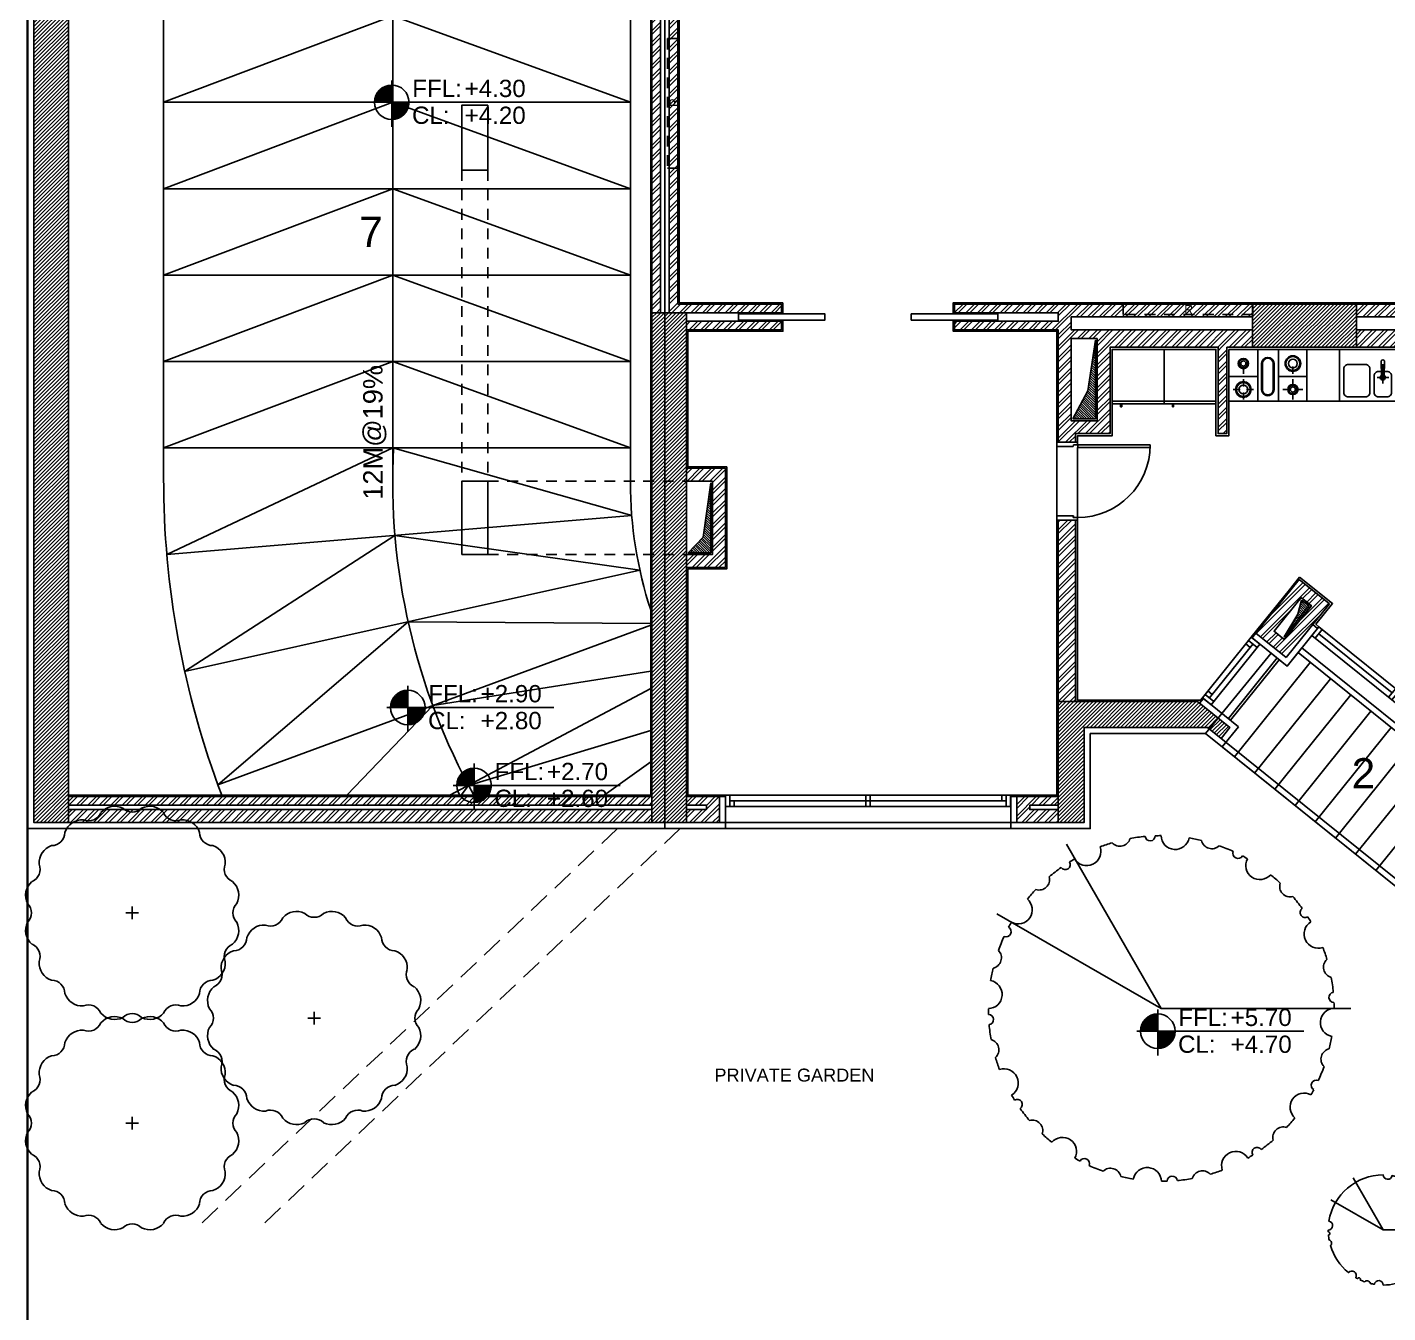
# Model space of a CAD drawing. Header units: inches. Extents: x -91 to 83, y -48 to 107.
# Drawn here: x 0 to 15.74, y 36.33 to 51.2 of the extents above; entities that cross this region are included whole.
import ezdxf
from ezdxf.enums import TextEntityAlignment as Align

# ---------------------------------------------------------------- set-up
doc = ezdxf.new("R2010")
doc.units = ezdxf.units.IN
doc.header["$MEASUREMENT"] = 0
doc.header["$PDMODE"] = 3
doc.header["$PDSIZE"] = 0.1
doc.linetypes.add('HIDDEN', pattern=[0.375, 0.25, -0.125])
doc.linetypes.add('HIDDEN2', pattern=[0.1875, 0.125, -0.0625])
doc.layers.get('0').update_dxf_attribs({"linetype": 'CONTINUOUS'})
doc.layers.get('DEFPOINTS').update_dxf_attribs({"linetype": 'CONTINUOUS'})
for name, color, linetype in [('A-ALU', 9, 'CONTINUOUS'), ('A-ANNO-LEVL', 3, 'CONTINUOUS'), ('A-AREAS', 6, 'CONTINUOUS'), ('A-AREAS-TXT', 6, 'CONTINUOUS'), ('A-DIMAXE', 3, 'CONTINUOUS'), ('A-DOORS', 1, 'CONTINUOUS'), ('A-FLOR-STRS', 40, 'CONTINUOUS'), ('A-HATCH-CONC', 8, 'CONTINUOUS'), ('A-HATCH-WALL', 8, 'CONTINUOUS'), ('a-hidden', 7, 'HIDDEN'), ('a-kitchen', 95, 'CONTINUOUS'), ('A-LANDSCAPING', 63, 'CONTINUOUS'), ('A-PLASTER', 8, 'CONTINUOUS'), ('A-PORTE', 1, 'CONTINUOUS'), ('A-PROJ1H', 9, 'HIDDEN2'), ('A-PROJECTION', 9, 'CONTINUOUS'), ('A-RADIATEUR HIDDEN', 4, 'HIDDEN2'), ('A-RAMP', 15, 'CONTINUOUS'), ('a-revetement', 1, 'CONTINUOUS'), ('a-shaft', 251, 'CONTINUOUS'), ('a-text', 3, 'CONTINUOUS'), ('a-text-red', 10, 'CONTINUOUS'), ('A-TILES', 137, 'CONTINUOUS'), ('A-TREES', 63, 'CONTINUOUS'), ('A-WALL', 4, 'CONTINUOUS'), ('S-GROUND$0$A-SHAFT GR', 8, 'CONTINUOUS'), ('S-GROUND$0$A-STR GROUND', 2, 'CONTINUOUS'), ('S-GROUND$0$N-PLOT', 5, 'CONTINUOUS'), ('S-GROUND$0$S-SLAB LIMIT GR', 1, 'CONTINUOUS'), ('TREE', 1, 'CONTINUOUS'), ('wall-RDC-1er', 152, 'CONTINUOUS')]:
    doc.layers.add(name, color=color, linetype=linetype)
doc.layers.get('A-LANDSCAPING').off()
doc.layers.get('A-TREES').off()
doc.styles.add('A100-STEXT', font='ARIAL.TTF', dxfattribs={"height": 0.25})
doc.styles.add('A50-STEXT', font='ARIAL.TTF', dxfattribs={"height": 0.125})
doc.styles.add('BLOCK', font='ARIAL.TTF', dxfattribs={"width": 0.8, "height": 0.25})
doc.styles.add('STYLE1', font='ARIAL.TTF')
doc.dimstyles.new('A50-DIM-level', dxfattribs={"dimtxt": 0.12, "dimasz": 0.1, "dimexe": 0.05, "dimexo": 0.15, "dimgap": 0.05, "dimtad": 1, "dimzin": 1, "dimdsep": 46, "dimtxsty": 'A50-STEXT', "dimblk1": 'OBLIQUE', "dimblk2": 'OBLIQUE', "dimsah": 1, "dimcen": 0.05, "dimdle": 0.05, "dimclrd": 256, "dimclrt": 3, "dimazin": 2, "dimtfac": 0.56, "dimtix": 1, "dimtmove": 2, "dimatfit": 3, "dimldrblk": 'CLOSEDBLANK', "dimfxl": 0, "dimtolj": 1, "dimlwe": 35, "dimarcsym": 0})
pattern_1 = [(45, (1.97837, 18.6), (-0.06629126, 0.06629126), []), (45, (2.02256, 18.6), (-0.06629126, 0.06629126), [])]

# ---------------------------------------------------------------- blocks, each defined once
blk = doc.blocks.new('*D25')
at = {"layer": 'a-text', "color": 0, "lineweight": 35}
blk.add_line((-19.769, 41.14), (-19.919, 41.14), dxfattribs=at)
at = {"layer": 'DEFPOINTS', "color": 0}
for p in [(-19.919, 41.14), (-19.919, 41.14), (12.486, 35.41)]:
    blk.add_point(p, dxfattribs=at)
at = {"layer": 'a-text', "color": 3, "insert": (-18.998, 41.481), "char_height": 0.125, "attachment_point": 5, "style": 'A50-STEXT'}
blk.add_mtext('\\A1;FL:+5.73', dxfattribs=at)
blk = doc.blocks.new('_ClosedBlank')
at = {"color": 0, "linetype": 'ByBlock', "lineweight": -2}
for p, q in [((-1, 0.17), (0, 0)), ((-1, 0.17), (-1, -0.17)), ((0, 0), (-1, -0.17))]:
    blk.add_line(p, q, dxfattribs=at)
blk = doc.blocks.new('_OBLIQUE')
at = {"color": 0, "linetype": 'ByBlock'}
blk.add_line((-0.5, -0.5), (0.5, 0.5), dxfattribs=at)
blk = doc.blocks.new('*D26')
at = {"layer": 'a-text', "color": 0, "lineweight": 35}
blk.add_line((-19.756, 41.04), (-19.906, 41.04), dxfattribs=at)
at = {"layer": 'DEFPOINTS', "color": 0}
for p in [(-19.906, 41.04), (-19.906, 41.04), (12.486, 35.41)]:
    blk.add_point(p, dxfattribs=at)
at = {"layer": 'a-text', "color": 3, "insert": (-19.04, 41.283), "char_height": 0.125, "attachment_point": 5, "style": 'A50-STEXT'}
blk.add_mtext('\\A1;CL:+5.63', dxfattribs=at)
blk = doc.blocks.new('*D27')
at = {"layer": 'a-text', "color": 0, "lineweight": 35}
blk.add_line((-19.769, 44.64), (-19.919, 44.64), dxfattribs=at)
at = {"layer": 'DEFPOINTS', "color": 0}
for p in [(-19.919, 44.64), (-19.919, 44.64), (12.486, 35.41)]:
    blk.add_point(p, dxfattribs=at)
at = {"layer": 'a-text', "color": 3, "insert": (-18.998, 44.981), "char_height": 0.125, "attachment_point": 5, "style": 'A50-STEXT'}
blk.add_mtext('\\A1;FL:+9.23', dxfattribs=at)
blk = doc.blocks.new('*D28')
at = {"layer": 'a-text', "color": 0, "lineweight": 35}
blk.add_line((-19.756, 44.54), (-19.906, 44.54), dxfattribs=at)
at = {"layer": 'DEFPOINTS', "color": 0}
for p in [(-19.906, 44.54), (-19.906, 44.54), (12.486, 35.41)]:
    blk.add_point(p, dxfattribs=at)
at = {"layer": 'a-text', "color": 3, "insert": (-19.04, 44.783), "char_height": 0.125, "attachment_point": 5, "style": 'A50-STEXT'}
blk.add_mtext('\\A1;CL:+9.13', dxfattribs=at)
blk = doc.blocks.new('*D29')
at = {"layer": 'a-text', "color": 0, "lineweight": 35}
blk.add_line((-19.769, 48.14), (-19.919, 48.14), dxfattribs=at)
at = {"layer": 'DEFPOINTS', "color": 0}
for p in [(-19.919, 48.14), (-19.919, 48.14), (12.486, 35.41)]:
    blk.add_point(p, dxfattribs=at)
at = {"layer": 'a-text', "color": 3, "insert": (-18.998, 48.481), "char_height": 0.125, "attachment_point": 5, "style": 'A50-STEXT'}
blk.add_mtext('\\A1;FL:+12.73', dxfattribs=at)
blk = doc.blocks.new('*D30')
at = {"layer": 'a-text', "color": 0, "lineweight": 35}
blk.add_line((-19.756, 48.04), (-19.906, 48.04), dxfattribs=at)
at = {"layer": 'DEFPOINTS', "color": 0}
for p in [(-19.906, 48.04), (-19.906, 48.04), (12.486, 35.41)]:
    blk.add_point(p, dxfattribs=at)
at = {"layer": 'a-text', "color": 3, "insert": (-19.04, 48.283), "char_height": 0.125, "attachment_point": 5, "style": 'A50-STEXT'}
blk.add_mtext('\\A1;CL:+12.63', dxfattribs=at)
blk = doc.blocks.new('2')
at = {"layer": 'TREE'}
for q in [(1.645, 2.85), (2.85, 1.645), (0, -3.29)]:
    blk.add_line((0, 0), q, dxfattribs=at)
for centre, radius, start, end in [((0, 0), 3, 106.4945, 110.7073), ((-0.716, 2.999), 0.183, 222.1764, 344.6932), ((0, 0), 3, 95.3609, 100.3752), ((-0.192, 2.998), 0.0886, 186.9643, 0.3776), ((0, 0), 3, 90.0635, 91.981), ((0.243, 3.007), 0.246, 181.6896, 349.0813), ((0, 0), 3, 76.4945, 80.7073), ((0.879, 2.956), 0.183, 192.1764, 314.6932), ((-1.293, 2.726), 0.246, 211.6896, 19.0813), ((0, 0), 3, 65.3609, 70.3752), ((1.332, 2.692), 0.0886, 156.9643, 330.3776), ((0, 0), 3, 60.0635, 61.981), ((1.714, 2.483), 0.246, 151.6896, 319.0813), ((0, 0), 3, 125.3609, 130.3752), ((-1.665, 2.5), 0.0886, 216.9643, 30.3776), ((0, 0), 3, 120.0635, 121.981), ((-2.12, 2.239), 0.183, 252.1764, 14.6932), ((0, 0), 3, 46.4945, 50.7073), ((2.239, 2.12), 0.183, 162.1764, 284.6932), ((-2.483, 1.714), 0.246, 241.6896, 49.0813), ((0, 0), 3, 136.4945, 140.7073), ((0, 0), 3, 35.3609, 40.3752), ((2.5, 1.665), 0.0886, 126.9643, 300.3776), ((0, 0), 3, 150.0635, 151.981), ((2.726, 1.293), 0.246, 121.6896, 289.0813), ((0, 0), 3, 30.0635, 31.981), ((0, 0), 3, 155.3609, 160.3752), ((-2.692, 1.332), 0.0886, 246.9643, 60.3776), ((-2.956, 0.879), 0.183, 282.1764, 44.6932), ((0, 0), 3, 16.4945, 20.7073), ((2.999, 0.716), 0.183, 132.1764, 254.6932), ((-3.007, 0.243), 0.246, 271.6896, 79.0813), ((0, 0), 3, 166.4945, 170.7073), ((0, 0), 3, 5.3609, 10.3752), ((2.998, 0.192), 0.0886, 96.9643, 270.3776), ((3.007, -0.243), 0.246, 91.6896, 259.0813), ((0, 0), 3, 0.0635, 1.981), ((0, 0), 3, 180.0635, 181.981), ((-2.998, -0.192), 0.0886, 276.9643, 90.3776), ((0, 0), 3, 185.3609, 190.3752), ((-2.999, -0.716), 0.183, 312.1764, 74.6932), ((2.956, -0.879), 0.183, 102.1764, 224.6932), ((0, 0), 3, 346.4945, 350.7073), ((0, 0), 3, 196.4945, 200.7073), ((-2.726, -1.293), 0.246, 301.6896, 109.0813), ((0, 0), 3, 335.3609, 340.3752), ((0, 0), 3, 330.0635, 331.981), ((2.692, -1.332), 0.0886, 66.9643, 240.3776), ((0, 0), 3, 210.0635, 211.981), ((-2.5, -1.665), 0.0886, 306.9643, 120.3776), ((2.483, -1.714), 0.246, 61.6896, 229.0813), ((0, 0), 3, 215.3609, 220.3752), ((-2.239, -2.12), 0.183, 342.1764, 104.6932), ((2.12, -2.239), 0.183, 72.1764, 194.6932), ((0, 0), 3, 316.4945, 320.7073), ((0, 0), 3, 226.4945, 230.7073), ((-1.714, -2.483), 0.246, 331.6896, 139.0813), ((0, 0), 3, 305.3609, 310.3752), ((1.293, -2.726), 0.246, 31.6896, 199.0813), ((0, 0), 3, 300.0635, 301.981), ((1.665, -2.5), 0.0886, 36.9643, 210.3776), ((0, 0), 3, 240.0635, 241.981), ((-1.332, -2.692), 0.0886, 336.9643, 150.3776), ((0, 0), 3, 245.3609, 250.3752), ((-0.879, -2.956), 0.183, 12.1764, 134.6932), ((-0.243, -3.007), 0.246, 1.6896, 169.0813), ((0.716, -2.999), 0.183, 42.1764, 164.6932), ((0, 0), 3, 286.4945, 290.7073), ((0, 0), 3, 256.4945, 260.7073), ((0, 0), 3, 270.0635, 271.981), ((0.192, -2.998), 0.0886, 6.9643, 180.3776), ((0, 0), 3, 275.3609, 280.3752)]:
    blk.add_arc(centre, radius, start, end, dxfattribs=at)
blk = doc.blocks.new('P50')
at = {"layer": 'TREE'}
for q in [(-0.517, 7.186), (1.128, 6.746), (1.128, 1.047)]:
    blk.add_line((-0.517, 3.896), q, dxfattribs=at)
blk.add_lwpolyline([(2.443, 3.412, -0.895609), (2.483, 3.899, 0.008367), (2.481, 4, -0.944112), (2.47, 4.176, 0.021882), (2.434, 4.436, -0.592086), (2.359, 4.748, 0.018384), (2.289, 4.957, -0.895609), (2.079, 5.399, 0.367155), (-1.578, 6.702, -0.895609), (-2.02, 6.492, 0.008367), (-2.106, 6.441, -0.944112), (-2.253, 6.343, 0.021882), (-2.461, 6.182, -0.592086), (-2.693, 5.961, 0.1504), (-3.478, 4.38, -0.895609), (-3.517, 3.893, 0.008367), (-3.516, 3.792, -0.944112), (-3.504, 3.616, 0.021882), (-3.468, 3.356, -0.592086), (-3.394, 3.044, 0.018384), (-3.323, 2.835, -0.895609), (-3.114, 2.393, 0.224644), (-1.002, 0.935, -0.895609), (-0.514, 0.896, 0.008367), (-0.414, 0.898, -0.944112), (-0.237, 0.909, 0.021882), (0.023, 0.945, -0.592086), (0.334, 1.02, 0.018384), (0.543, 1.09, -0.895609), (0.986, 1.3, 0.224644)], format="xyb", close=True, dxfattribs=at)
blk = doc.blocks.new('A$C0550052A')
at = {"layer": 'TREE', "xscale": 0.5406584832020961, "yscale": 0.5406584832017671, "zscale": 0.540658483201773, "rotation": 329.9999999994228}
blk.add_blockref('P50', (0.811, -0.185), dxfattribs=at)
blk = doc.blocks.new('TB')
at = {"color": 1}
for centre, radius, start, end in [((-1.535, 1.93), 0.13, 248.523, 336.477), ((-1.284, 1.766), 0.174, 63.0004, 139.4996), ((-1.115, 2.014), 0.13, 226.023, 313.977), ((-0.947, 1.766), 0.174, 40.5004, 116.9996), ((-0.696, 1.93), 0.13, 203.523, 291.477), ((-1.597, 1.636), 0.174, 85.5004, 161.9996), ((-0.634, 1.636), 0.174, 18.0004, 94.4996), ((-1.891, 1.692), 0.13, 271.023, 358.977), ((-0.34, 1.692), 0.13, 181.023, 268.977), ((-1.835, 1.397), 0.174, 108.0004, 184.4996), ((-0.396, 1.397), 0.174, 355.5004, 71.9996), ((-2.129, 1.336), 0.13, 293.523, 21.477), ((-0.102, 1.336), 0.13, 158.523, 246.477), ((-1.965, 1.085), 0.174, 130.5004, 206.9996), ((-0.266, 1.085), 0.174, 333.0004, 49.4996), ((-2.213, 0.916), 0.13, 316.023, 43.977), ((-0.018, 0.916), 0.13, 136.023, 223.977), ((-1.965, 0.747), 0.174, 153.0004, 229.4996), ((-0.266, 0.747), 0.174, 310.5004, 26.9996), ((-2.129, 0.496), 0.13, 338.523, 66.477), ((-0.102, 0.496), 0.13, 113.523, 201.477), ((-1.835, 0.435), 0.174, 175.5004, 251.9996), ((-0.396, 0.435), 0.174, 288.0004, 4.4996), ((-1.891, 0.14), 0.13, 1.023, 88.977), ((-0.34, 0.14), 0.13, 91.023, 178.977), ((-1.597, 0.196), 0.174, 198.0004, 274.4996), ((-0.634, 0.196), 0.174, 265.5004, 341.9996), ((-1.535, -0.097), 0.13, 23.523, 111.477), ((-0.696, -0.097), 0.13, 68.523, 156.477), ((-1.284, 0.067), 0.174, 220.5004, 296.9996), ((-1.115, -0.181), 0.13, 46.023, 133.977), ((-0.947, 0.067), 0.174, 243.0004, 319.4996)]:
    blk.add_arc(centre, radius, start, end, dxfattribs=at)
blk = doc.blocks.new('P22')
at = {"layer": 'TREE', "color": 9, "linetype": 'Continuous'}
for p, q in [((-2.469, 2.228), (-2.469, 1.933)), ((-2.616, 2.08), (-2.322, 2.08))]:
    blk.add_line(p, q, dxfattribs=at)
at = {"color": 1, "xscale": 2.404564436733436, "yscale": 2.404564436733436, "zscale": 2.404564436733436}
blk.add_blockref('TB', (0.213, -0.123), dxfattribs=at)
blk = doc.blocks.new('A$C2DD9086E')
at = {"layer": 'TREE', "xscale": 0.7999999999991269, "yscale": 0.7999999999991269, "zscale": 0.7999999999991269}
blk.add_blockref('P22', (3.943, 0.304), dxfattribs=at)
blk = doc.blocks.new('A$C136D6739')
at = {"layer": 'TREE', "xscale": 1.85328, "yscale": 1.85328, "zscale": 1.85328}
blk.add_blockref('A$C2DD9086E', (0, 0), dxfattribs=at)
blk = doc.blocks.new('landscape')
at = {"layer": 'A-TREES', "color": 45, "rotation": 90}
for name, p, xscale, yscale, zscale in [('A$C136D6739', (2.448, 42.187), -0.3380557872354757, 0.3380557836033518, 0.3380557834576779), ('A$C136D6739', (4.553, 40.97), -0.3380557872354757, 0.3380557836033518, 0.3380557834576779), ('A$C136D6739', (2.448, 39.754), -0.3380557872354757, 0.3380557836033518, 0.3380557834576779), ('A$C0550052A', (16.388, 36.648), 0.3927370911544585, 0.3927370911545154, 0.3927370911545016)]:
    blk.add_blockref(name, p, dxfattribs=dict(at, xscale=xscale, yscale=yscale, zscale=zscale))
at = {"layer": 'A-TREES', "xscale": 0.6666666666666288, "yscale": 0.6666666666667425, "zscale": 0.6666666666666593, "rotation": 90}
blk.add_blockref('2', (13.12, 39.848), dxfattribs=at)
blk = doc.blocks.new('oven')
at = {"layer": 'a-kitchen'}
for p, q in [((0.314, 0), (0.314, -0.327)), ((0.314, 0), (0.314, -0.327)), ((0.464, -0.138), (0.464, -0.043)), ((0.464, -0.138), (0.464, -0.043)), ((0.199, -0.16), (0.281, -0.16)), ((0.199, -0.16), (0.281, -0.16)), ((0.441, -0.16), (0.346, -0.16)), ((0.441, -0.16), (0.346, -0.16)), ((0.464, -0.183), (0.464, -0.278)), ((0.464, -0.183), (0.464, -0.278)), ((0.486, -0.16), (0.581, -0.16)), ((0.486, -0.16), (0.581, -0.16)), ((0.594, -0.327), (0, -0.327)), ((0.6, -0.327), (0, -0.327)), ((0.164, -0.378), (0.464, -0.378)), ((0.164, -0.378), (0.464, -0.378)), ((0.164, -0.388), (0.464, -0.388)), ((0.164, -0.388), (0.464, -0.388)), ((0.594, -0.567), (0, -0.567)), ((0.6, -0.567), (0, -0.567)), ((0.464, -0.512), (0.164, -0.512)), ((0.464, -0.512), (0.164, -0.512)), ((0.464, -0.522), (0.164, -0.522)), ((0.464, -0.522), (0.164, -0.522)), ((0.314, -0.567), (0.314, -0.9)), ((0.314, -0.567), (0.314, -0.9)), ((0.464, -0.698), (0.464, -0.616)), ((0.464, -0.698), (0.464, -0.616)), ((0.186, -0.733), (0.281, -0.733)), ((0.186, -0.733), (0.281, -0.733)), ((0.428, -0.733), (0.346, -0.733)), ((0.428, -0.733), (0.346, -0.733)), ((0.464, -0.769), (0.464, -0.851)), ((0.464, -0.769), (0.464, -0.851)), ((0.499, -0.733), (0.581, -0.733)), ((0.499, -0.733), (0.581, -0.733))]:
    blk.add_line(p, q, dxfattribs=at)
blk.add_lwpolyline([(0, -0.9), (0, 0), (0.6, 0), (0.6, -0.9)], close=True, dxfattribs=at)
for centre, radius in [((0.164, -0.16), 0.0904), ((0.164, -0.16), 0.0904), ((0.164, -0.16), 0.0804), ((0.164, -0.16), 0.0804), ((0.164, -0.16), 0.0514), ((0.164, -0.16), 0.0514), ((0.464, -0.16), 0.0597), ((0.464, -0.16), 0.0597), ((0.464, -0.16), 0.0497), ((0.464, -0.16), 0.0497), ((0.464, -0.16), 0.0299), ((0.464, -0.16), 0.0299), ((0.164, -0.733), 0.0597), ((0.164, -0.733), 0.0597), ((0.164, -0.733), 0.0497), ((0.164, -0.733), 0.0497), ((0.164, -0.733), 0.0299), ((0.164, -0.733), 0.0299), ((0.464, -0.733), 0.0904), ((0.464, -0.733), 0.0904), ((0.464, -0.733), 0.0804), ((0.464, -0.733), 0.0804), ((0.464, -0.733), 0.0514), ((0.464, -0.733), 0.0514)]:
    blk.add_circle(centre, radius, dxfattribs=at)
for centre, radius, start, end in [((0.164, -0.45), 0.0719, 90, 270), ((0.164, -0.45), 0.0719, 90, 270), ((0.164, -0.45), 0.0619, 90, 270), ((0.164, -0.45), 0.0619, 90, 270), ((0.464, -0.45), 0.0719, 270, 90), ((0.464, -0.45), 0.0719, 270, 90), ((0.464, -0.45), 0.0619, 270, 90), ((0.464, -0.45), 0.0619, 270, 90)]:
    blk.add_arc(centre, radius, start, end, dxfattribs=at)
blk = doc.blocks.new('sink')
at = {"layer": 'a-kitchen'}
for p, q in [((0.325, -0.43), (0.325, -0.565)), ((0.17, -0.5), (0.395, -0.5))]:
    blk.add_line(p, q, dxfattribs=at)
blk.add_lwpolyline([(0.6, -1), (0.6, 0), (0, 0), (0, -1)], close=True, dxfattribs=at)
for points in [[(0.225, -0.05), (0.5, -0.05, -0.414214), (0.55, -0.1), (0.55, -0.3, -0.414214), (0.5, -0.35), (0.225, -0.35, -0.414214), (0.175, -0.3), (0.175, -0.1, -0.414214)], [(0.134, -0.48), (0.316, -0.485, -0.89936), (0.316, -0.515), (0.134, -0.52, -0.70892)], [(0.225, -0.95), (0.5, -0.95, 0.414214), (0.55, -0.9), (0.55, -0.7, 0.414214), (0.5, -0.65), (0.225, -0.65, 0.414214), (0.175, -0.7), (0.175, -0.9, 0.414214)]]:
    blk.add_lwpolyline(points, format="xyb", close=True, dxfattribs=at)
blk.add_lwpolyline([(0.255, -0.516), (0.255, -0.55, 0.414214), (0.305, -0.6), (0.5, -0.6, 0.414214), (0.55, -0.55), (0.55, -0.45, 0.414214), (0.5, -0.4), (0.305, -0.4, 0.414214), (0.255, -0.45), (0.255, -0.484, 62.569326)], format="xyb", dxfattribs=at)
for radius, start, end in [(0.03, 211.8659, 148.1341), (0.02, 229.2152, 130.7848)]:
    blk.add_arc((0.325, -0.5), radius, start, end, dxfattribs=at)
blk = doc.blocks.new('LVTAG_P')
for p, q in [((0, 0.00314), (0, -0.00353)), ((-0.00301, 0), (0.02113, 0))]:
    blk.add_line(p, q)
at = {"const_width": 0.0025}
for points in [[(0, 0.00125, 0.414214), (-0.00125, 0, 1)], [(0, -0.00125, 0.414214), (0.00125, 0, 1)]]:
    blk.add_lwpolyline(points, format="xyb", dxfattribs=at)
blk.add_circle((0, 0), 0.0025)
at = {"style": 'BLOCK'}
for s, p in [('FFL:', (0.00297, 0.00076)), ('CL:', (0.00294, -0.00312))]:
    blk.add_text(s, height=0.0025, dxfattribs=at).set_placement(p)
for p in [(0.01054, 0.00076), (0.01054, -0.00313)]:
    blk.add_attdef('+00.00', p, '', height=0.0025, dxfattribs=at)
blk = doc.blocks.new('P90E24D')
at = {"layer": 'A-PORTE'}
for p, q in [((1.331, 0.315), (0.805, -0.339)), ((0.15, 0.187), (0, 0)), ((0.142, 0.129), (0.174, 0.168)), ((0.174, 0.168), (0.15, 0.187)), ((0.828, -0.358), (1.355, 0.296)), ((0, 0), (0.039, -0.031)), ((0.039, -0.031), (0.158, 0.117)), ((0.158, 0.117), (0.142, 0.129)), ((0.662, -0.533), (0.781, -0.385)), ((0.852, -0.377), (0.701, -0.564)), ((0.781, -0.385), (0.797, -0.397)), ((0.797, -0.397), (0.828, -0.358)), ((0.805, -0.339), (0.836, -0.364)), ((0.828, -0.358), (0.852, -0.377)), ((0.701, -0.564), (0.662, -0.533))]:
    blk.add_line(p, q, dxfattribs=at)
blk.add_arc((0.828, -0.358), 0.84, 51.1937, 141.1937, dxfattribs=at)
blk = doc.blocks.new('S-GROUND')
at = {"layer": 'S-GROUND$0$A-SHAFT GR'}
for points in [[(5.028, 49.55), (5.328, 49.55), (5.328, 50.3), (5.028, 50.3)], [(12.078, 47.6), (12.378, 47.6), (12.378, 46.65), (12.078, 46.65)], [(5.028, 45.1), (5.328, 45.1), (5.328, 45.95), (5.028, 45.95)], [(14.741, 44.603), (14.427, 44.213), (14.544, 44.119), (14.857, 44.509)]]:
    blk.add_lwpolyline(points, close=True, dxfattribs=at)
at = {"layer": 'S-GROUND$0$A-STR GROUND'}
for points in [[(0.078, 42), (0.478, 42), (0.478, 57.238), (0.078, 57.229)], [(7.628, 42), (7.628, 47.9), (7.228, 47.9), (7.228, 42)], [(15.378, 47.5), (14.178, 47.5), (14.178, 48), (15.378, 48)], [(13.54, 43.4), (13.915, 43.098), (13.815, 42.973), (13.657, 43.1), (12.228, 43.1), (12.228, 42), (11.928, 42), (11.928, 43.4)]]:
    blk.add_lwpolyline(points, close=True, dxfattribs=at)
at = {"layer": 'S-GROUND$0$N-PLOT'}
blk.add_lwpolyline([(0, 0), (38.908, 0, 0.414214), (41.908, 3), (41.908, 55.455, 0.422955), (38.819, 58.453), (0, 57.298)], format="xyb", close=True, dxfattribs=at)
at = {"layer": 'S-GROUND$0$S-SLAB LIMIT GR'}
blk.add_lwpolyline([(15.972, 57.703), (15.223, 56.771), (14.132, 57.649), (0.078, 57.229), (0.078, 42), (12.228, 42), (12.228, 43.1), (13.657, 43.1), (16.542, 40.78)], dxfattribs=at)
blk = doc.blocks.new('frigo')
at = {"layer": 'a-kitchen'}
for p, q in [((-0.631, 0), (0, 0)), ((-0.631, -0.097), (-0.663, -0.097)), ((-0.663, -0.097), (-0.663, -0.11)), ((-0.631, -0.097), (-0.663, -0.097)), ((-0.663, -0.097), (-0.663, -0.11)), ((-0.631, -0.11), (-0.663, -0.11)), ((-0.631, -0.11), (-0.663, -0.11)), ((-0.631, -0.6), (-0.631, 0)), ((-0.631, -0.6), (-0.631, 0)), ((-0.599, 0), (-0.599, -0.6)), ((-0.599, 0), (-0.599, -0.6))]:
    blk.add_line(p, q, dxfattribs=at)
blk.add_lwpolyline([(-0.631, -0.6), (-0.631, 0), (0, 0), (0, -0.6)], close=True, dxfattribs=at)
blk = doc.blocks.new('A$C3405169C')
at = {"layer": 'A-ALU'}
for p, q in [((14.863, 44.164), (14.944, 44.266)), ((14.902, 44.133), (14.983, 44.234)), ((15.833, 43.551), (15.751, 43.45)), ((15.872, 43.52), (15.79, 43.419)), ((16.679, 42.704), (16.76, 42.806)), ((16.717, 42.673), (16.799, 42.774)), ((17.442, 42.09), (17.524, 42.191)), ((17.481, 42.059), (17.563, 42.16))]:
    blk.add_line(p, q, dxfattribs=at)
for points in [[(14.944, 44.266), (17.563, 42.16)], [(14.863, 44.164), (17.481, 42.059)], [(14.943, 44.184), (15.792, 43.501)], [(15.831, 43.469), (16.719, 42.755)], [(16.758, 42.724), (17.483, 42.141)]]:
    blk.add_lwpolyline(points, dxfattribs=at)
blk = doc.blocks.new('A$C720145BC')
at = {"layer": 'A-ALU'}
for p, q in [((14.161, 44.145), (13.597, 43.444)), ((14.129, 44.106), (14.231, 44.025)), ((14.161, 44.145), (14.262, 44.064)), ((14.18, 44.065), (13.679, 43.442)), ((14.262, 44.064), (13.698, 43.362)), ((14.098, 44.067), (14.149, 44.026)), ((13.628, 43.483), (13.729, 43.401)), ((13.659, 43.522), (13.71, 43.481)), ((13.597, 43.444), (13.698, 43.362)), ((11.378, 42.315), (8.078, 42.315)), ((8.078, 42.185), (8.078, 42.315)), ((8.128, 42.185), (8.128, 42.315)), ((11.328, 42.25), (8.128, 42.25)), ((8.178, 42.185), (8.178, 42.25)), ((9.703, 42.315), (9.703, 42.185)), ((9.753, 42.315), (9.753, 42.185)), ((11.278, 42.25), (11.278, 42.315)), ((11.328, 42.185), (11.328, 42.315)), ((11.378, 42.185), (11.378, 42.315)), ((11.378, 42.185), (8.078, 42.185))]:
    blk.add_line(p, q, dxfattribs=at)
blk.add_blockref('A$C3405169C', (0, 0), dxfattribs=at)

msp = doc.modelspace()

# ---------------------------------------------------------------- hatches: boundary and pattern name
at = {"layer": 'A-HATCH-CONC'}
h = msp.add_hatch(dxfattribs=at)
h.set_pattern_fill('ANSI31', color=256, scale=0.25, style=0)
h.paths.add_polyline_path([(0.4784, 57.2377), (0.0784, 57.2288), (0.0784, 42), (0.4784, 42)])
h = msp.add_hatch(dxfattribs=at)
h.set_pattern_fill('ANSI31', color=256, scale=0.25, style=0)
h.paths.add_polyline_path([(7.6284, 47.9), (7.2284, 47.9), (7.2284, 42), (7.6284, 42)])
h = msp.add_hatch(dxfattribs=at)
h.set_pattern_fill('ANSI31', color=256, scale=0.25, style=0)
h.paths.add_polyline_path([(15.3784, 48), (14.1784, 48), (14.1784, 47.5), (15.3784, 47.5)])
h = msp.add_hatch(dxfattribs=at)
h.set_pattern_fill('ANSI31', color=256, scale=0.25, style=0)
h.paths.add_polyline_path([(13.5395, 43.4), (11.9284, 43.4), (11.9284, 42), (12.2284, 42), (12.2284, 43.1), (13.6572, 43.1), (13.815, 42.9731), (13.9152, 43.0978)])
at = {"layer": 'A-HATCH-WALL'}
h = msp.add_hatch(dxfattribs=at)
h.set_pattern_fill('ANSI32', color=256, scale=0.25, style=0)
h.set_pattern_definition(pattern_1)
h.paths.add_polyline_path([(10.3684, 53.1), (10.1284, 53.1), (10.1284, 55.0599), (10.739, 55.8191), (10.5052, 56.0071), (9.8284, 55.1656), (9.8284, 52.9), (7.5284, 52.9), (7.5284, 55.4), (7.2284, 55.4), (7.2284, 47.9), (7.3284, 47.9), (7.3284, 55.3), (7.4284, 55.3), (7.4284, 47.9), (8.7284, 47.9), (8.7284, 48), (7.5284, 48), (7.5284, 52.8), (10.3684, 52.8)])
h.paths.add_polyline_path([(9.9284, 52.9), (9.9284, 55.1303), (10.4891, 55.8276), (10.5281, 55.7963), (9.9784, 55.1127), (9.9784, 52.95), (10.2184, 52.95), (10.2184, 52.9)], flags=16)
h = msp.add_hatch(dxfattribs=at)
h.set_pattern_fill('ANSI32', color=256, scale=0.25, style=0)
h.set_pattern_definition(pattern_1)
h.paths.add_polyline_path([(12.5284, 46.5), (12.5284, 47.5), (14.1784, 47.5), (14.1784, 47.7), (12.0784, 47.7), (12.0784, 47.85), (14.1784, 47.85), (14.1784, 48), (10.7284, 48), (10.7284, 47.9), (11.9284, 47.9), (11.9284, 47.8), (10.7284, 47.8), (10.7284, 47.7), (11.9284, 47.7), (11.9284, 46.4), (12.1284, 46.4), (12.1284, 46.5)])
h.paths.add_polyline_path([(12.0784, 46.65), (12.0784, 47.6), (12.3784, 47.6), (12.3784, 46.65)], flags=16)
h = msp.add_hatch(dxfattribs=at)
h.set_pattern_fill('ANSI32', color=256, scale=0.25, style=0)
h.set_pattern_definition(pattern_1)
h.paths.add_polyline_path([(16.0214, 48), (15.3784, 48), (15.3784, 47.85), (15.9685, 47.85), (16.1551, 47.7), (15.3784, 47.7), (15.3784, 47.5), (16.4038, 47.5), (18.0944, 46.1404), (18.1884, 46.2572), (17.6819, 46.6646), (17.8496, 46.873), (17.7327, 46.9671), (17.565, 46.7586)])
h = msp.add_hatch(dxfattribs=at)
h.set_pattern_fill('ANSI32', color=256, scale=0.25, style=0)
h.paths.add_polyline_path([(8.7284, 47.8), (7.6284, 47.8), (7.6284, 47.7), (8.7284, 47.7)])
h = msp.add_hatch(dxfattribs=at)
h.set_pattern_fill('ANSI32', color=256, scale=0.25, style=0)
h.set_pattern_definition(pattern_1)
h.paths.add_polyline_path([(13.8784, 47.5), (13.7784, 47.5), (13.7784, 46.5), (13.8784, 46.5)])
h = msp.add_hatch(dxfattribs=at)
h.set_pattern_fill('ANSI32', color=256, scale=0.25, style=0)
h.paths.add_polyline_path([(8.0784, 46.1), (7.6284, 46.1), (7.6284, 45.95), (7.9284, 45.95), (7.9284, 45.1), (7.6284, 45.1), (7.6284, 44.95), (8.0784, 44.95)])
h = msp.add_hatch(dxfattribs=at)
h.set_pattern_fill('ANSI32', color=256, scale=0.25, style=0)
h.paths.add_polyline_path([(0.4784, 42.3), (0.4784, 42.2), (7.2284, 42.2), (7.2284, 42.3)])
h = msp.add_hatch(dxfattribs=at)
h.set_pattern_fill('ANSI32', color=256, scale=0.25, style=0)
h.paths.add_polyline_path([(8.0084, 42.3), (7.6284, 42.3), (7.6284, 42.2), (7.8584, 42.2), (7.8584, 42.15), (7.6284, 42.15), (7.6284, 42), (8.0084, 42)])
h = msp.add_hatch(dxfattribs=at)
h.set_pattern_fill('ANSI32', color=256, scale=0.25, style=0)
h.paths.add_polyline_path([(11.9284, 42.3), (11.4484, 42.3), (11.4484, 42), (11.9284, 42), (11.9284, 42.15), (11.5984, 42.15), (11.5984, 42.2), (11.9284, 42.2)])
h = msp.add_hatch(dxfattribs=at)
h.set_pattern_fill('ANSI32', color=256, scale=0.25, style=0)
h.paths.add_polyline_path([(7.2284, 42.15), (0.4784, 42.15), (0.4784, 42), (7.2284, 42)])
at = {"layer": 'a-shaft'}
h = msp.add_hatch(dxfattribs=at)
h.set_pattern_fill('_USER,_O', color=256, scale=0.02, angle=315, pattern_type=0)
h.set_pattern_definition([(315, (-338376.546732, -23743.371716), (0.0141421356237, 0.0141421356237), [])])
h.paths.add_polyline_path([(12.0984, 46.67), (12.3584, 46.67), (12.3584, 47.58), (12.2724, 46.9952)])
h = msp.add_hatch(dxfattribs=at)
h.set_pattern_fill('_USER,_O', color=256, scale=0.02, angle=315, pattern_type=0)
h.set_pattern_definition([(315, (-338373.946732, -23743.371716), (0.0141421356237, 0.0141421356237), [])])
h.paths.add_polyline_path([(7.9084, 45.93), (7.8201, 45.3025), (7.6484, 45.12), (7.9084, 45.12)])
h = msp.add_hatch(dxfattribs=at)
h.set_pattern_fill('_USER,_O', color=256, scale=0.02, angle=315, pattern_type=0)
h.set_pattern_definition([(315, (-338376.546732, -23743.371716), (0.0141421356237, 0.0141421356237), [])])
h.paths.add_polyline_path([(14.7027, 44.4116), (14.5411, 44.1473), (14.8293, 44.5057), (14.7436, 44.5747)])
at = {"layer": 'A-TILES'}
h = msp.add_hatch(dxfattribs=at)
h.set_pattern_fill('_USER', color=256, scale=0.3, angle=90, style=0, pattern_type=0)
h.set_pattern_definition([(231.1937, (3.28976, 27.56902), (0.2337807, -0.188007), [])])
h.paths.add_polyline_path([(13.8257, 42.8747), (16.444, 40.7691), (17.3214, 41.86), (14.703, 43.9657), (14.5777, 43.8099), (14.4608, 43.9039), (13.8968, 43.2025), (14.0137, 43.1085)])

# ---------------------------------------------------------------- linework, layer by layer
at = {"layer": 'A-ALU'}
for p, q in [((14.4608, 43.9039), (13.8968, 43.2025)), ((8.0784, 41.93), (11.3784, 41.93))]:
    msp.add_line(p, q, dxfattribs=at)
at = {"layer": 'A-AREAS'}
msp.add_lwpolyline([(15.9612, 57.8011), (15.3972, 57.0998), (12.2369, 53.17), (10.1984, 53.17), (10.1984, 55.0352), (10.8374, 55.8298), (10.549, 56.0617), (10.2373, 56.3124), (10.1984, 56.3437), (10.1984, 57.0012), (10.1984, 57.6015), (7.3784, 57.5172), (7.3784, 41.93), (12.2984, 41.93), (12.2984, 43.03), (13.6326, 43.03), (14.3925, 43.9588), (14.5777, 43.8099), (14.7469, 44.0203), (17.3652, 41.9146)], dxfattribs=at)
for points in [[(0.0084, 57.2957), (7.3784, 57.5172), (7.3784, 57.2549), (7.3784, 41.93), (0.0084, 41.93)], [(13.6326, 43.03), (14.3925, 43.9588), (14.5777, 43.8099), (14.7469, 44.0203), (17.3652, 41.9146), (16.444, 40.7691)]]:
    msp.add_lwpolyline(points, close=True, dxfattribs=at)
at = {"layer": 'A-DOORS'}
for points in [[(8.2284, 47.815), (9.2284, 47.815), (9.2284, 47.885), (8.2284, 47.885)], [(11.2284, 47.815), (10.2284, 47.815), (10.2284, 47.885), (11.2284, 47.885)]]:
    msp.add_lwpolyline(points, close=True, dxfattribs=at)
at = {"layer": 'A-FLOR-STRS'}
for p, q in [((1.5784, 57.1131), (1.5784, 45.9875)), ((6.9784, 57.1131), (6.9784, 45.9369))]:
    msp.add_line(p, q, dxfattribs=at)
msp.add_lwpolyline([(1.5784, 45.987, 0.0920245), (2.2522, 42.315, 0.0920245)], format="xyb", dxfattribs=at)
msp.add_arc((11.7335, 45.9369), 4.7551, 180, 198.08829, dxfattribs=at)
at = {"layer": 'A-HATCH-WALL'}
for p, q in [((11.9284, 45.388), (12.0404, 45.5)), ((11.9284, 45.4764), (11.952, 45.5)), ((11.9284, 45.3438), (12.0846, 45.5)), ((11.9284, 45.2554), (12.1284, 45.4554)), ((11.9284, 45.2112), (12.1284, 45.4112)), ((11.9284, 45.1228), (12.1284, 45.3228)), ((11.9284, 45.0786), (12.1284, 45.2786)), ((11.9284, 44.9902), (12.1284, 45.1902)), ((11.9284, 44.946), (12.1284, 45.146)), ((11.9284, 44.8577), (12.1284, 45.0577)), ((11.9284, 44.8135), (12.1284, 45.0135)), ((11.9284, 44.7251), (12.1284, 44.9251)), ((11.9284, 44.6809), (12.1284, 44.8809)), ((11.9284, 44.5925), (12.1284, 44.7925)), ((11.9284, 44.5483), (12.1284, 44.7483)), ((14.2195, 44.1878), (14.7885, 44.7568)), ((14.2685, 44.1484), (14.8375, 44.7174)), ((14.3745, 44.387), (14.764, 44.7765)), ((11.9284, 44.4599), (12.1284, 44.6599)), ((11.9284, 44.4157), (12.1284, 44.6157)), ((14.4399, 44.0105), (15.0089, 44.5795)), ((14.707, 44.3218), (14.9844, 44.5992)), ((14.7553, 44.591), (14.862, 44.6977)), ((14.8043, 44.5516), (14.911, 44.6583)), ((14.8288, 44.5319), (14.9355, 44.6386)), ((11.9284, 44.3273), (12.1284, 44.5273)), ((11.9284, 44.2831), (12.1284, 44.4831)), ((11.9284, 44.1947), (12.1284, 44.3947)), ((14.293, 44.1287), (14.6315, 44.4672)), ((14.4889, 43.9711), (15.0579, 44.5401)), ((14.5134, 43.9514), (14.9641, 44.402)), ((11.9284, 44.1505), (12.1284, 44.3505)), ((11.9284, 44.0622), (12.1284, 44.2622)), ((11.9284, 44.018), (12.1284, 44.218)), ((11.9284, 43.9296), (12.1284, 44.1296)), ((11.9284, 43.8854), (12.1284, 44.0854)), ((14.342, 44.0893), (14.4486, 44.1959)), ((14.3664, 44.0696), (14.4731, 44.1762)), ((14.4154, 44.0302), (14.5221, 44.1368)), ((11.9284, 43.797), (12.1284, 43.997)), ((11.9284, 43.7528), (12.1284, 43.9528)), ((14.5624, 43.912), (14.601, 43.9506)), ((11.9284, 43.6644), (12.1284, 43.8644)), ((11.9284, 43.6202), (12.1284, 43.8202)), ((11.9284, 43.5318), (12.1284, 43.7318)), ((11.9284, 43.4876), (12.1284, 43.6876)), ((11.9291, 43.4), (12.1284, 43.5992)), ((11.9733, 43.4), (12.1284, 43.555)), ((12.0617, 43.4), (12.1284, 43.4667)), ((12.1059, 43.4), (12.1284, 43.4225))]:
    msp.add_line(p, q, dxfattribs=at)
at = {"layer": 'a-hidden'}
for points in [[(6.8284, 41.93), (1.9918, 37.3386)], [(7.5546, 41.93), (2.718, 37.3386)]]:
    msp.add_lwpolyline(points, dxfattribs=at)
at = {"layer": 'a-kitchen'}
msp.add_lwpolyline([(17.9386, 46.2657), (17.5469, 45.7786), (16.1836, 46.875), (13.9034, 46.875)], dxfattribs=at)
at = {"layer": 'A-PLASTER'}
for p, q in [((8.7434, 48.015), (7.5434, 48.015)), ((8.7434, 47.9), (8.7434, 48.015)), ((12.1534, 45.5), (12.1534, 43.415)), ((14.6026, 44.6945), (14.7198, 44.8403)), ((14.7198, 44.8403), (15.1035, 44.5355)), ((13.5736, 43.415), (12.1534, 43.415)), ((13.5968, 43.4438), (13.5736, 43.415))]:
    msp.add_line(p, q, dxfattribs=at)
for points in [[(7.2134, 55.4), (7.2134, 42.315), (0.4784, 42.315)], [(7.5434, 48.015), (7.5434, 52.785), (10.4384, 52.785)], [(18.1978, 46.2689), (17.703, 46.6669), (17.8706, 46.8753), (17.7304, 46.9881), (17.5627, 46.7797), (16.0267, 48.015), (10.7134, 48.015), (10.7134, 47.9), (10.7284, 47.9)], [(8.0784, 42.3), (8.0784, 42.315), (7.6434, 42.315), (7.6434, 44.935), (8.0934, 44.935), (8.0934, 46.115), (7.6434, 46.115), (7.6434, 47.685), (8.7434, 47.685), (8.7434, 47.8), (8.7284, 47.8)], [(10.7284, 47.8), (10.7134, 47.8), (10.7134, 47.685), (11.9134, 47.685), (11.9134, 46.4)], [(13.7534, 47.475), (12.5534, 47.475), (12.5534, 46.475), (12.1534, 46.475), (12.1534, 46.4)], [(13.7534, 47.475), (13.7534, 46.475), (13.9034, 46.475), (13.9034, 47.475)], [(18.0788, 46.1209), (16.395, 47.475), (13.9034, 47.475)], [(11.9134, 45.5), (11.9134, 42.315), (11.3784, 42.315), (11.3784, 42.3)], [(14.1725, 44.1357), (14.1608, 44.1451), (14.6026, 44.6945), (14.6026, 44.6945), (14.6026, 44.6945)], [(15.1035, 44.5355), (15.1035, 44.5355), (15.1035, 44.5355), (15.1035, 44.5355), (14.9092, 44.2939), (14.9443, 44.2657), (14.9286, 44.2462)]]:
    msp.add_lwpolyline(points, dxfattribs=at)
at = {"layer": 'A-PROJ1H'}
for p, q in [((5.0284, 49.55), (5.0284, 45.95)), ((5.3284, 49.55), (5.3284, 45.95)), ((5.3284, 45.95), (7.6284, 45.95)), ((5.3284, 45.1), (7.6284, 45.1))]:
    msp.add_line(p, q, dxfattribs=at)
for points in [[(5.3284, 49.55), (5.3284, 50.3), (5.0284, 50.3), (5.0284, 49.55)], [(5.3284, 45.95), (5.0284, 45.95), (5.0284, 45.1), (5.3284, 45.1)]]:
    msp.add_lwpolyline(points, close=True, dxfattribs=at)
at = {"layer": 'A-PROJECTION'}
msp.add_line((0.0084, 22.54), (0.0084, 41.93), dxfattribs=at)
for points in [[(14.703, 43.9657), (17.3214, 41.86)], [(16.444, 40.7691), (13.8257, 42.8747)]]:
    msp.add_lwpolyline(points, dxfattribs=at)
at = {"layer": 'A-RADIATEUR HIDDEN'}
for points in [[(7.5284, 51.0723), (7.4084, 51.0723), (7.4084, 49.5723), (7.5284, 49.5723)], [(14.1784, 48), (14.1784, 47.88), (12.6784, 47.88), (12.6784, 48)]]:
    msp.add_lwpolyline(points, dxfattribs=at)
at = {"layer": 'A-RAMP'}
msp.add_line((4.2284, 55.3345), (4.2284, 45.9504), dxfattribs=at)
for points in [[(1.5784, 50.3345), (4.2284, 51.3345), (6.9784, 50.3345), (1.5784, 50.3345)], [(1.5784, 49.3345), (4.2284, 50.3345), (6.9784, 49.3345), (1.5784, 49.3345)], [(1.5784, 48.3345), (4.2284, 49.3345), (6.9784, 48.3345), (1.5784, 48.3345)], [(1.5784, 47.3345), (4.2284, 48.3345), (6.9784, 47.3345), (1.5784, 47.3345)], [(1.5784, 46.3345), (4.2284, 47.3345), (6.9784, 46.3345), (1.5784, 46.3345)], [(1.6149, 45.1017), (6.9939, 45.5531), (4.2284, 46.3345), (1.6149, 45.1017)], [(7.0885, 44.9192), (4.2546, 45.3232), (1.8216, 43.7487), (7.0885, 44.9192)], [(7.2134, 44.3042), (4.407, 44.3233), (2.2056, 42.4354)], [(2.2071, 42.4354), (7.2134, 44.2836)], [(7.2134, 43.7523), (4.6925, 43.353), (3.6972, 42.315)], [(4.8899, 42.315), (7.2134, 43.5502)], [(7.2134, 43.0635), (5.106, 42.4299), (5.0223, 42.315)], [(6.6744, 42.315), (7.2134, 42.7027)]]:
    msp.add_lwpolyline(points, dxfattribs=at)
msp.add_arc((11.7284, 45.9504), 7.5, 177.06454, 208.99426, dxfattribs=at)
at = {"layer": 'a-revetement'}
for p, q in [((0.0084, 57.2957), (0.0084, 41.93)), ((14.5777, 43.8099), (14.9286, 44.2462)), ((14.9286, 44.2462), (14.8741, 44.2901)), ((14.1725, 44.1357), (14.2163, 44.1903)), ((14.1725, 44.1357), (14.5777, 43.8099)), ((13.5646, 43.3798), (13.6084, 43.4344)), ((14.0137, 43.1085), (13.6084, 43.4344)), ((13.6326, 43.03), (12.2984, 43.03)), ((12.2984, 41.93), (12.2984, 43.03)), ((13.8257, 42.8747), (13.6326, 43.03)), ((13.8257, 42.8747), (14.0137, 43.1085)), ((8.0784, 42.3), (8.0084, 42.3)), ((8.0784, 42.3), (8.0784, 41.93)), ((11.3784, 41.93), (11.3784, 42.3)), ((11.4484, 42.3), (11.3784, 42.3)), ((0.0084, 41.93), (8.0784, 41.93)), ((12.2984, 41.93), (11.3784, 41.93))]:
    msp.add_line(p, q, dxfattribs=at)
at = {"layer": 'a-shaft'}
for points in [[(12.0984, 46.67), (12.3584, 46.67), (12.3584, 47.58), (12.2724, 46.9952), (12.0984, 46.67)], [(7.9084, 45.93), (7.9084, 45.12), (7.6484, 45.12), (7.8201, 45.3025), (7.9084, 45.93)], [(7.9084, 45.93), (7.9084, 45.12), (7.6484, 45.12), (7.8201, 45.3025), (7.9084, 45.93)], [(14.7436, 44.5747), (14.8293, 44.5057), (14.5411, 44.1473), (14.7027, 44.4116), (14.7436, 44.5747)]]:
    msp.add_lwpolyline(points, dxfattribs=at)
at = {"layer": 'A-TILES'}
for p, q in [((11.9134, 45.55), (11.9134, 46.35)), ((12.1534, 46.34), (12.1534, 45.53))]:
    msp.add_line(p, q, dxfattribs=at)
at = {"layer": 'A-WALL'}
for p, q in [((7.2284, 47.9), (7.2284, 55.4)), ((7.3284, 47.9), (7.3284, 55.3)), ((7.4284, 55.3), (7.4284, 47.9)), ((7.5284, 52.8), (7.5284, 48)), ((7.5284, 48), (8.7284, 48)), ((8.7284, 47.9), (7.5284, 47.9)), ((8.7284, 48), (8.7284, 47.9)), ((8.7284, 47.8), (7.6284, 47.8)), ((8.7284, 47.7), (7.6284, 47.7)), ((8.7284, 47.7), (8.7284, 47.8)), ((12.0784, 46.8), (12.0784, 47)), ((8.0784, 46.1), (7.6284, 46.1)), ((8.0784, 44.95), (8.0784, 46.1)), ((11.9284, 43.4), (11.9284, 45.5)), ((12.1284, 45.5), (11.9284, 45.5)), ((12.1284, 45.4), (12.1284, 45.5)), ((12.1284, 45.4), (12.1284, 45.4)), ((12.1284, 45.4), (12.1284, 45.25)), ((12.1284, 43.4), (12.1284, 45.25)), ((12.1284, 45.25), (12.1284, 45.25)), ((7.6284, 44.95), (8.0784, 44.95)), ((14.2163, 44.1903), (14.7177, 44.8137)), ((14.7177, 44.8137), (14.7177, 44.8137)), ((14.7177, 44.8137), (15.0684, 44.5317)), ((14.7406, 44.6028), (14.4272, 44.2132)), ((14.8575, 44.5088), (14.7406, 44.6028)), ((14.5441, 44.1192), (14.8575, 44.5088)), ((15.0684, 44.5317), (14.567, 43.9083)), ((14.567, 43.9083), (14.2163, 44.1903)), ((14.4272, 44.2132), (14.5441, 44.1192)), ((0.4784, 42.3), (7.2284, 42.3)), ((0.4784, 42.2), (7.2284, 42.2)), ((7.2284, 42.15), (0.4784, 42.15)), ((7.2284, 42), (0.3784, 42))]:
    msp.add_line(p, q, dxfattribs=at)
for points in [[(14.1784, 48), (10.7284, 48), (10.7284, 47.9), (11.9284, 47.9), (11.9284, 47.8), (10.7284, 47.8), (10.7284, 47.7), (11.9284, 47.7), (11.9284, 46.4), (11.9284, 46.4), (12.1284, 46.4), (12.1284, 46.5), (12.5284, 46.5), (12.5284, 47.5), (13.7784, 47.5)], [(15.3784, 47.5), (16.4038, 47.5), (18.0944, 46.1404), (18.1884, 46.2572), (17.6819, 46.6646), (17.8496, 46.873), (17.7327, 46.9671), (17.565, 46.7586), (16.0214, 48), (15.3784, 48)], [(14.1784, 47.85), (12.0784, 47.85), (12.0784, 47.7), (14.1784, 47.7)], [(15.3784, 47.7), (16.1551, 47.7), (15.9685, 47.85), (15.3784, 47.85)], [(13.7784, 47.5), (13.7784, 46.5), (13.8784, 46.5), (13.8784, 47.5)], [(13.8784, 47.5), (14.1784, 47.5)], [(7.6284, 42.3), (8.0084, 42.3), (8.0084, 42), (7.6284, 42)], [(7.6284, 42.2), (7.8584, 42.2), (7.8584, 42.15), (7.6284, 42.15)], [(11.9284, 42), (11.4484, 42), (11.4484, 42.3), (11.9284, 42.3)], [(11.9284, 42.15), (11.5984, 42.15), (11.5984, 42.2), (11.9284, 42.2)]]:
    msp.add_lwpolyline(points, dxfattribs=at)
for points in [[(12.3784, 47.6), (12.0784, 47.6), (12.0784, 46.65), (12.3784, 46.65)], [(7.9284, 45.95), (7.6284, 45.95), (7.6284, 45.1), (7.9284, 45.1)]]:
    msp.add_lwpolyline(points, close=True, dxfattribs=at)
at = {"layer": 'wall-RDC-1er'}
for p, q in [((7.2284, 42.9), (7.2284, 43.2)), ((7.5284, 42), (7.2284, 42))]:
    msp.add_line(p, q, dxfattribs=at)

# ---------------------------------------------------------------- block references
msp.add_blockref('S-GROUND', (0, 0))
at = {"layer": 'A-ALU'}
msp.add_blockref('A$C720145BC', (0, 0), dxfattribs=at)
at = {"layer": 'A-ANNO-LEVL'}
ref = msp.add_blockref('LVTAG_P', (4.2174, 50.3345), dxfattribs=dict(at, xscale=80, yscale=80, zscale=80))
ref.add_attrib('+00.00', '+4.30', (5.0608, 50.3952), dxfattribs={"layer": '0', "height": 0.2, "rotation": 360, "style": 'BLOCK'})
ref.add_attrib('+00.00', '+4.20', (5.0608, 50.0842), dxfattribs={"layer": '0', "height": 0.2, "rotation": 360, "style": 'BLOCK'})
ref = msp.add_blockref('LVTAG_P', (4.4028, 43.3302), dxfattribs=dict(at, xscale=80, yscale=80, zscale=80))
ref.add_attrib('+00.00', '+2.90', (5.2462, 43.3909), dxfattribs={"layer": '0', "height": 0.2, "rotation": 360, "style": 'BLOCK'})
ref.add_attrib('+00.00', '+2.80', (5.2462, 43.0799), dxfattribs={"layer": '0', "height": 0.2, "rotation": 360, "style": 'BLOCK'})
ref = msp.add_blockref('LVTAG_P', (5.17, 42.4299), dxfattribs=dict(at, xscale=80, yscale=80, zscale=80))
ref.add_attrib('+00.00', '+2.70', (6.0135, 42.4906), dxfattribs={"layer": '0', "height": 0.2, "rotation": 360, "style": 'BLOCK'})
ref.add_attrib('+00.00', '+2.60', (6.0135, 42.1796), dxfattribs={"layer": '0', "height": 0.2, "rotation": 360, "style": 'BLOCK'})
ref = msp.add_blockref('LVTAG_P', (13.08, 39.5846), dxfattribs=dict(at, xscale=80, yscale=80, zscale=80))
ref.add_attrib('+00.00', '+5.70', (13.9234, 39.6453), dxfattribs={"layer": '0', "height": 0.2, "style": 'BLOCK'})
ref.add_attrib('+00.00', '+4.70', (13.9234, 39.3343), dxfattribs={"layer": '0', "height": 0.2, "style": 'BLOCK'})
at = {"layer": 'A-DOORS', "xscale": -1, "rotation": 231.1937093691002}
msp.add_blockref('P90E24D', (11.9134, 45.5), dxfattribs=at)
at = {"layer": 'a-kitchen'}
for name, p, rotation in [('frigo', (12.5534, 47.475), 90), ('frigo', (13.1534, 47.475), 90), ('oven', (14.8034, 47.475), 270), ('sink', (16.1836, 47.475), 270)]:
    msp.add_blockref(name, p, dxfattribs=dict(at, rotation=rotation))
at = {"layer": 'A-LANDSCAPING'}
msp.add_blockref('landscape', (0, 0), dxfattribs=at)

# ---------------------------------------------------------------- texts
at = {"layer": 'A-AREAS-TXT', "style": 'A100-STEXT'}
for s, p in [('7', (3.9775, 48.6591)), ('2', (15.4599, 42.3945))]:
    msp.add_text(s, height=0.35, dxfattribs=at).set_placement(p, align=Align.CENTER)
at = {"layer": 'A-DIMAXE', "style": 'STYLE1'}
msp.add_text('12M@19%', height=0.225, rotation=90.06285, dxfattribs=at).set_placement((4.1128, 45.7355))
at = {"layer": 'A-RADIATEUR HIDDEN'}
for rotation, p in [(90, (7.5356, 50.2814)), (360, (13.3876, 47.8843))]:
    msp.add_text('R', height=0.1035, rotation=rotation, dxfattribs=at).set_placement(p)
at = {"layer": 'a-text-red', "style": 'A100-STEXT'}
msp.add_text('PRIVATE GARDEN', height=0.15, dxfattribs=at).set_placement((7.9509, 39.0024))

# ---------------------------------------------------------------- dimensions: what is measured, and where the dimension line sits
at = {"layer": 'a-text'}
for feature_location, override, picture, middle in [((-19.9192, 48.14), {"dimpost": 'FL:+<>'}, '*D29', (-18.9983, 48.4811)), ((-19.9062, 48.04), {"dimpost": 'CL:+<>'}, '*D30', (-19.0404, 48.2831)), ((-19.9192, 44.64), {"dimpost": 'FL:+<>'}, '*D27', (-18.9983, 44.9811)), ((-19.9062, 44.54), {"dimpost": 'CL:+<>'}, '*D28', (-19.0404, 44.7831)), ((-19.9192, 41.14), {"dimpost": 'FL:+<>'}, '*D25', (-18.9983, 41.4811)), ((-19.9062, 41.04), {"dimpost": 'CL:+<>'}, '*D26', (-19.0404, 41.2831))]:
    dim = msp.add_ordinate_dim(feature_location=feature_location, offset=(0, 0), dtype=0, origin=(12.486, 35.41), dimstyle='A50-DIM-level', override=override, dxfattribs=at)
    dim.commit()
    dim.dimension.update_dxf_attribs({"geometry": picture, "text_midpoint": middle})

doc.saveas('drawing.dxf')
